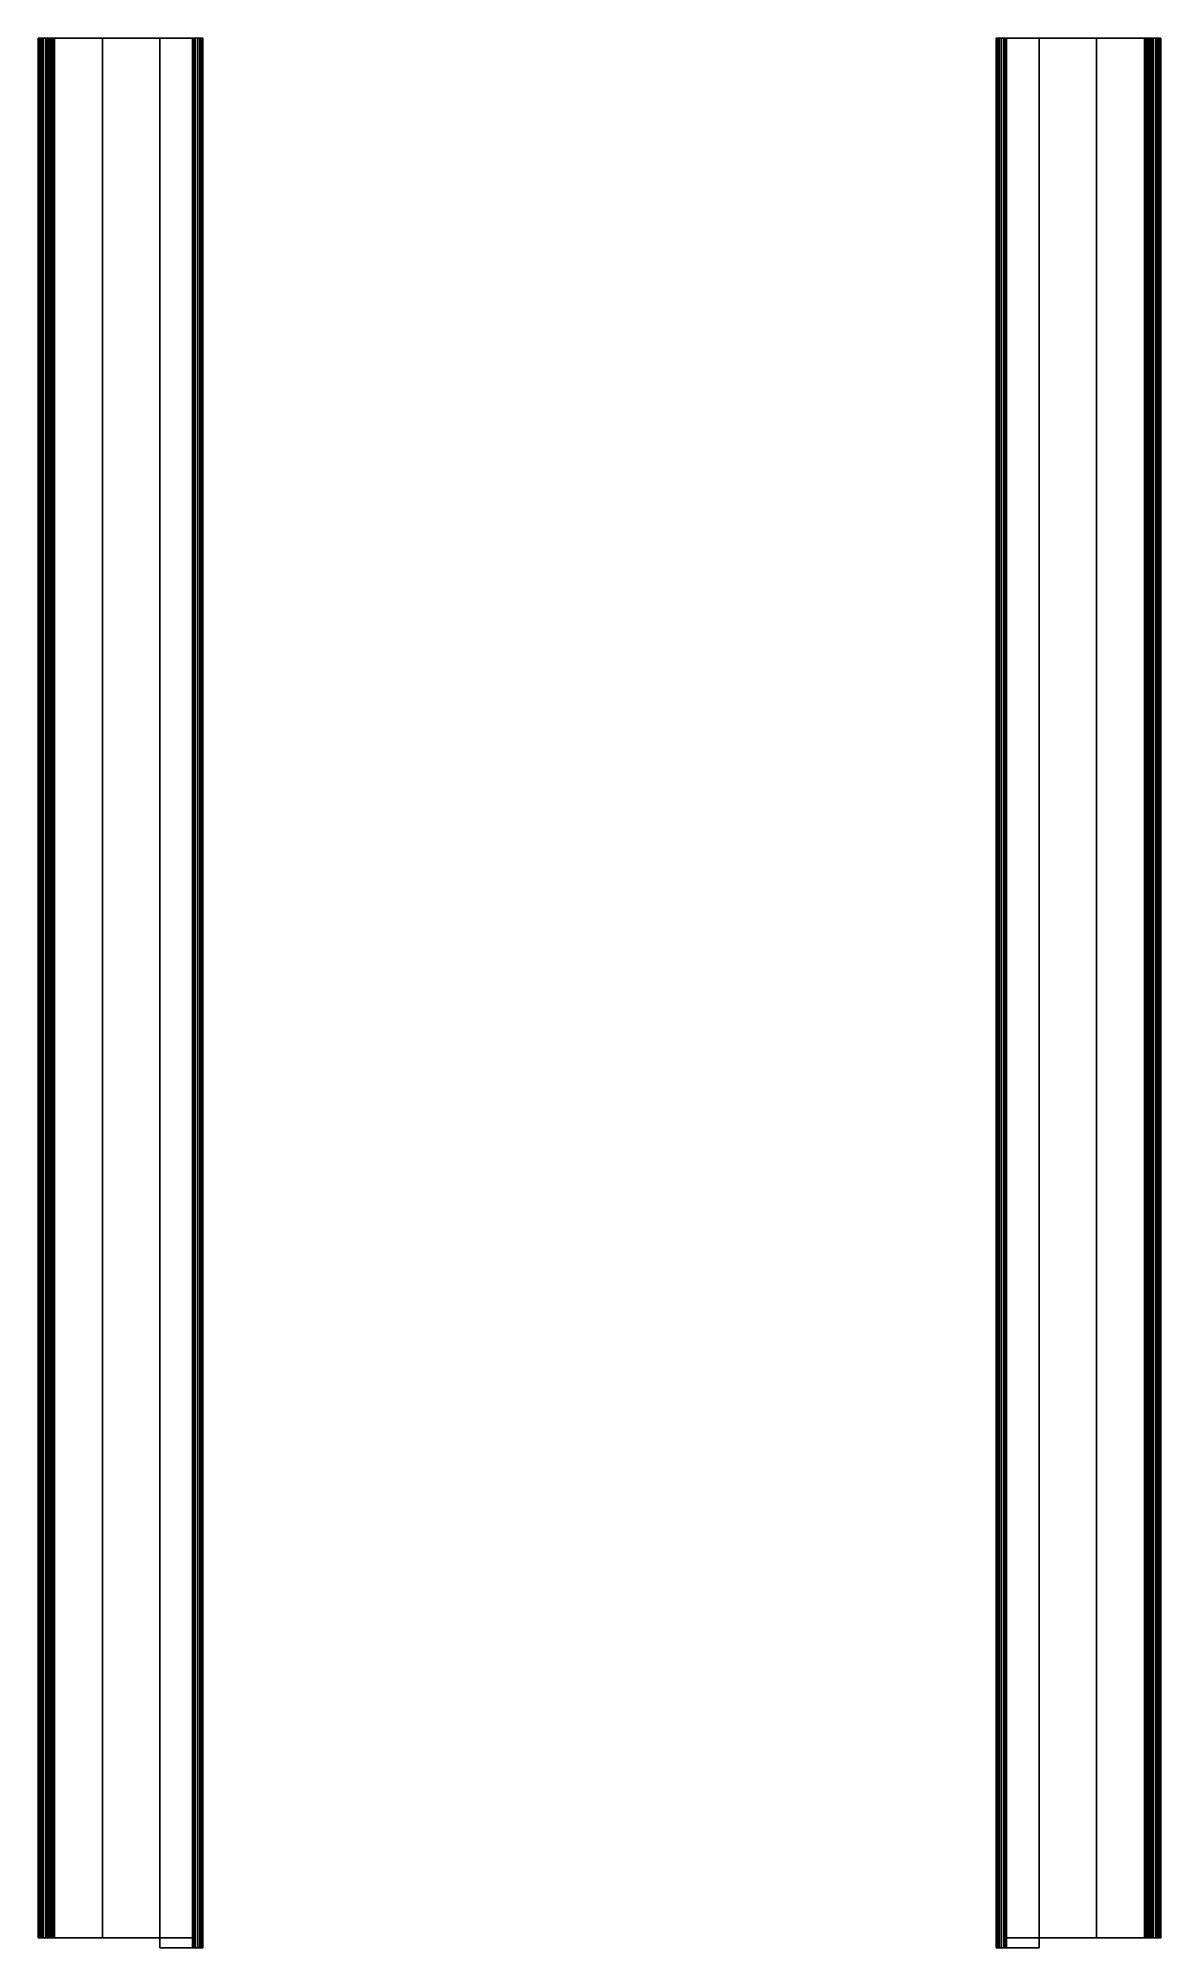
# Model space of a CAD drawing. Extents: x 0 to 227, y -386 to 0.
import ezdxf

# ---------------------------------------------------------------- set-up
doc = ezdxf.new("R2010")
doc.units = 0
doc.header["$MEASUREMENT"] = 0
doc.layers.add('ACESSORIOS', color=252, linetype='CONTINUOUS')

msp = doc.modelspace()

# ---------------------------------------------------------------- linework, layer by layer
at = {"layer": 'ACESSORIOS'}
for points in [[(0, 0, 4.49), (0, 0, 12.91), (0, -384, 12.91), (0, -384, 4.49)], [(0, -384, 44.3), (0, -384, 41.09), (0, 0, 41.09), (0, 0, 44.3)], [(1.48, 0, 44.3), (0, 0, 44.3), (0, -384, 44.3), (1.48, -384, 44.3)], [(1.48, 0, 44.3), (1.48, -384, 44.3), (0, -384, 44.3), (0, 0, 44.3)], [(1.48, 0, 4.49), (0, 0, 4.49), (0, 0, 12.91), (1.48, 0, 12.91)], [(0, 0, 41.09), (0, 0, 44.3), (1.48, 0, 44.3), (1.48, 0, 41.09)], [(1, -384, 15), (1, 0, 15), (1, 0, 39), (1, -384, 39)], [(1, 0, 15), (1, 0, 39), (2.48, 0, 39), (2.48, 0, 15)], [(1.48, 0, 4.49), (1.48, 0, 12.91), (1.48, -384, 12.91), (1.48, -384, 4.49)], [(1.48, -384, 44.3), (1.48, -384, 41.09), (1.48, 0, 41.09), (1.48, 0, 44.3)], [(2.48, -384, 15), (2.48, 0, 15), (2.48, 0, 39), (2.48, -384, 39)], [(31.21, 0, 2.98), (2.99, 0, 2.99), (2.99, -384, 2.99), (31.21, -384, 2.98)], [(31.21, 0, 1.5), (2.99, 0, 1.5), (2.99, -384, 1.5), (31.21, -384, 1.5)], [(31.21, 0, 2.98), (31.21, 0, 1.5), (2.99, 0, 1.5), (2.99, 0, 2.99)], [(12.99, 0), (3.29, 0), (3.29, -384), (12.99, -384)], [(3.29, 0, 1.5), (12.99, 0, 1.5), (12.99, 0), (3.29, 0)], [(3.29, -384), (3.29, 0), (3.29, 0, 1.5), (3.29, -384, 1.5)], [(12.99, 0, 1.5), (3.29, 0, 1.5), (3.29, -384, 1.5), (12.99, -384, 1.5)], [(12.99, -384), (12.99, 0), (12.99, 0, 1.5), (12.99, -384, 1.5)], [(31.21, -386, 16.5), (31.21, 0, 16.5), (24.6, 0, 16.5), (24.6, -386, 16.5)], [(31.21, -386, 15.02), (31.21, 0, 15.01), (24.6, 0, 15.01), (24.6, -386, 15.01)], [(24.6, -386, 15.01), (24.6, -386, 16.5), (24.6, 0, 16.5), (24.6, 0, 15.01)], [(24.6, 0, 15.01), (24.6, 0, 16.5), (31.21, 0, 16.5), (31.21, 0, 15.02)], [(31.81, -386, 14.41), (31.81, -386, 3.59), (31.81, 0, 3.59), (31.81, 0, 14.41)], [(31.81, 0, 14.41), (33.3, 0, 14.41), (33.3, 0, 3.59), (31.81, 0, 3.59)], [(33.3, -386, 14.41), (33.3, -386, 3.59), (33.3, 0, 3.59), (33.3, 0, 14.41)], [(193.62, -386, 14.41), (193.62, -386, 3.59), (193.62, 0, 3.59), (193.62, 0, 14.41)], [(195.11, 0, 14.41), (193.62, 0, 14.41), (193.62, 0, 3.59), (195.11, 0, 3.59)], [(195.11, -386, 14.41), (195.11, -386, 3.59), (195.12, 0, 3.59), (195.12, 0, 14.41)], [(195.71, -386, 16.5), (195.71, 0, 16.5), (202.32, 0, 16.5), (202.32, -386, 16.5)], [(195.71, -386, 15.02), (195.71, 0, 15.01), (202.32, 0, 15.01), (202.32, -386, 15.01)], [(195.71, 0, 2.98), (223.94, 0, 2.99), (223.94, -384, 2.99), (195.71, -384, 2.98)], [(195.71, 0, 1.5), (223.94, 0, 1.5), (223.94, -384, 1.5), (195.71, -384, 1.5)], [(202.32, 0, 15.01), (202.32, 0, 16.5), (195.71, 0, 16.5), (195.71, 0, 15.02)], [(195.71, 0, 2.98), (195.71, 0, 1.5), (223.94, 0, 1.5), (223.94, 0, 2.99)], [(202.32, -386, 15.01), (202.32, -386, 16.5), (202.32, 0, 16.5), (202.32, 0, 15.01)], [(213.94, -384), (213.94, 0), (213.94, 0, 1.5), (213.94, -384, 1.5)], [(213.94, 0, 1.5), (223.64, 0, 1.5), (223.64, 0), (213.94, 0)], [(223.64, 0), (213.94, 0), (213.94, -384), (223.64, -384)], [(223.64, 0, 1.5), (213.94, 0, 1.5), (213.94, -384, 1.5), (223.64, -384, 1.5)], [(223.64, -384), (223.64, 0), (223.64, 0, 1.5), (223.64, -384, 1.5)], [(224.44, -384, 15), (224.44, 0, 15), (224.44, 0, 39), (224.44, -384, 39)], [(225.92, 0, 15), (225.92, 0, 39), (224.44, 0, 39), (224.44, 0, 15)], [(225.44, 0, 4.49), (225.44, 0, 12.91), (225.44, -384, 12.91), (225.44, -384, 4.49)], [(225.44, -384, 44.3), (225.44, -384, 41.09), (225.44, 0, 41.09), (225.44, 0, 44.3)], [(225.44, 0, 44.3), (226.92, 0, 44.3), (226.92, -384, 44.3), (225.44, -384, 44.3)], [(225.44, 0, 44.3), (225.44, -384, 44.3), (226.92, -384, 44.3), (226.92, 0, 44.3)], [(225.44, 0, 4.49), (226.92, 0, 4.49), (226.92, 0, 12.91), (225.44, 0, 12.91)], [(226.92, 0, 41.09), (226.92, 0, 44.3), (225.44, 0, 44.3), (225.44, 0, 41.09)], [(225.92, -384, 15), (225.92, 0, 15), (225.92, 0, 39), (225.92, -384, 39)], [(226.92, 0, 4.49), (226.92, 0, 12.91), (226.92, -384, 12.91), (226.92, -384, 4.49)], [(226.92, -384, 44.3), (226.92, -384, 41.09), (226.92, 0, 41.09), (226.92, 0, 44.3)], [(1.48, -384, 4.49), (0, -384, 4.49), (0, -384, 12.91), (1.48, -384, 12.91)], [(0, -384, 41.09), (0, -384, 44.3), (1.48, -384, 44.3), (1.48, -384, 41.09)], [(1, -384, 15), (1, -384, 39), (2.48, -384, 39), (2.48, -384, 15)], [(31.21, -384, 2.98), (31.21, -384, 1.5), (2.99, -384, 1.5), (2.99, -384, 2.99)], [(3.29, -384, 1.5), (12.99, -384, 1.5), (12.99, -384), (3.29, -384)], [(24.6, -386, 15.01), (24.6, -386, 16.5), (31.21, -386, 16.5), (31.21, -386, 15.02)], [(31.21, -386, 2.98), (31.21, -384, 2.98), (31.21, -384, 1.5), (31.21, -386, 1.5)], [(31.81, -386, 14.41), (33.3, -386, 14.41), (33.3, -386, 3.59), (31.81, -386, 3.59)], [(195.11, -386, 14.41), (193.62, -386, 14.41), (193.62, -386, 3.59), (195.11, -386, 3.59)], [(195.71, -384, 2.98), (195.71, -384, 1.5), (223.94, -384, 1.5), (223.94, -384, 2.99)], [(195.71, -384, 1.5), (195.71, -386, 1.5), (195.71, -386, 2.98), (195.71, -384, 2.98)], [(202.32, -386, 15.01), (202.32, -386, 16.5), (195.71, -386, 16.5), (195.71, -386, 15.02)], [(213.94, -384, 1.5), (223.64, -384, 1.5), (223.64, -384), (213.94, -384)], [(225.92, -384, 15), (225.92, -384, 39), (224.44, -384, 39), (224.44, -384, 15)], [(225.44, -384, 4.49), (226.92, -384, 4.49), (226.92, -384, 12.91), (225.44, -384, 12.91)], [(226.92, -384, 41.09), (226.92, -384, 44.3), (225.44, -384, 44.3), (225.44, -384, 41.09)]]:
    msp.add_3dface(points, dxfattribs=at)

# ---------------------------------------------------------------- meshes
mesh = msp.add_polymesh((2, 7), dxfattribs=at)
for k, corner in enumerate([(2.99, 0, 2.99), (2.6, 0, 3.04), (2.24, 0, 3.19), (1.92, 0, 3.42), (1.69, 0, 3.73), (1.54, 0, 4.1), (1.48, 0, 4.49), (2.99, 0, 1.5), (2.21, 0, 1.6), (1.49, 0, 1.9), (0.87, 0, 2.37), (0.4, 0, 2.99), (0.1, 0, 3.71), (0, 0, 4.49)]):
    mesh.set_mesh_vertex(divmod(k, 7), corner)
mesh = msp.add_polymesh((2, 7), dxfattribs=at)
for k, corner in enumerate([(1.48, 0, 12.91), (1.49, 0, 13), (1.51, 0, 13.09), (1.54, 0, 13.17), (1.59, 0, 13.25), (1.64, 0, 13.32), (1.71, 0, 13.38), (0, 0, 12.91), (0.02, 0, 13.22), (0.09, 0, 13.52), (0.2, 0, 13.81), (0.36, 0, 14.08), (0.55, 0, 14.32), (0.78, 0, 14.53)]):
    mesh.set_mesh_vertex(divmod(k, 7), corner)
mesh = msp.add_polymesh((2, 7), dxfattribs=at)
for k, corner in enumerate([(0.78, 0, 39.47), (0.55, 0, 39.68), (0.36, 0, 39.92), (0.2, 0, 40.19), (0.09, 0, 40.48), (0.02, 0, 40.78), (0, 0, 41.09), (1.71, 0, 40.62), (1.64, 0, 40.68), (1.59, 0, 40.75), (1.54, 0, 40.83), (1.51, 0, 40.91), (1.49, 0, 41), (1.48, 0, 41.09)]):
    mesh.set_mesh_vertex(divmod(k, 7), corner)
mesh = msp.add_polymesh((2, 7), dxfattribs=at)
for k, corner in enumerate([(2.99, -384, 1.5), (2.21, -384, 1.6), (1.49, -384, 1.9), (0.87, -384, 2.37), (0.4, -384, 2.99), (0.1, -384, 3.71), (0, -384, 4.49), (2.99, 0, 1.5), (2.21, 0, 1.6), (1.49, 0, 1.9), (0.87, 0, 2.37), (0.4, 0, 2.99), (0.1, 0, 3.71), (0, 0, 4.49)]):
    mesh.set_mesh_vertex(divmod(k, 7), corner)
mesh = msp.add_polymesh((2, 7), dxfattribs=at)
for k, corner in enumerate([(0, 0, 12.91), (0.02, 0, 13.22), (0.09, 0, 13.52), (0.2, 0, 13.81), (0.36, 0, 14.08), (0.55, 0, 14.32), (0.78, 0, 14.53), (0, -384, 12.91), (0.02, -384, 13.22), (0.09, -384, 13.52), (0.2, -384, 13.81), (0.36, -384, 14.08), (0.55, -384, 14.32), (0.78, -384, 14.53)]):
    mesh.set_mesh_vertex(divmod(k, 7), corner)
mesh = msp.add_polymesh((2, 7), dxfattribs=at)
for k, corner in enumerate([(0, -384, 41.09), (0.02, -384, 40.78), (0.09, -384, 40.48), (0.2, -384, 40.19), (0.36, -384, 39.92), (0.55, -384, 39.68), (0.78, -384, 39.47), (0, 0, 41.09), (0.02, 0, 40.78), (0.09, 0, 40.48), (0.2, 0, 40.19), (0.36, 0, 39.92), (0.55, 0, 39.68), (0.78, 0, 39.47)]):
    mesh.set_mesh_vertex(divmod(k, 7), corner)
mesh = msp.add_polymesh((2, 7), dxfattribs=at)
for k, corner in enumerate([(0.78, 0, 14.53), (0.84, 0, 14.59), (0.9, 0, 14.66), (0.94, 0, 14.74), (0.97, 0, 14.82), (0.99, 0, 14.91), (1, 0, 15), (1.71, 0, 13.38), (1.93, 0, 13.59), (2.13, 0, 13.83), (2.28, 0, 14.1), (2.39, 0, 14.39), (2.46, 0, 14.69), (2.48, 0, 15)]):
    mesh.set_mesh_vertex(divmod(k, 7), corner)
mesh = msp.add_polymesh((2, 7), dxfattribs=at)
for k, corner in enumerate([(2.48, 0, 39), (2.46, 0, 39.31), (2.39, 0, 39.61), (2.28, 0, 39.9), (2.13, 0, 40.17), (1.93, 0, 40.41), (1.71, 0, 40.62), (1, 0, 39), (0.99, 0, 39.09), (0.97, 0, 39.18), (0.94, 0, 39.26), (0.9, 0, 39.34), (0.84, 0, 39.41), (0.78, 0, 39.47)]):
    mesh.set_mesh_vertex(divmod(k, 7), corner)
mesh = msp.add_polymesh((2, 7), dxfattribs=at)
for k, corner in enumerate([(1, -384, 15), (0.99, -384, 14.91), (0.97, -384, 14.82), (0.94, -384, 14.74), (0.9, -384, 14.66), (0.84, -384, 14.59), (0.78, -384, 14.53), (1, 0, 15), (0.99, 0, 14.91), (0.97, 0, 14.82), (0.94, 0, 14.74), (0.9, 0, 14.66), (0.84, 0, 14.59), (0.78, 0, 14.53)]):
    mesh.set_mesh_vertex(divmod(k, 7), corner)
mesh = msp.add_polymesh((2, 7), dxfattribs=at)
for k, corner in enumerate([(0.78, 0, 39.47), (0.84, 0, 39.41), (0.9, 0, 39.34), (0.94, 0, 39.26), (0.97, 0, 39.18), (0.99, 0, 39.09), (1, 0, 39), (0.78, -384, 39.47), (0.84, -384, 39.41), (0.9, -384, 39.34), (0.94, -384, 39.26), (0.97, -384, 39.18), (0.99, -384, 39.09), (1, -384, 39)]):
    mesh.set_mesh_vertex(divmod(k, 7), corner)
mesh = msp.add_polymesh((2, 7), dxfattribs=at)
for k, corner in enumerate([(2.99, 0, 2.99), (2.6, 0, 3.04), (2.24, 0, 3.19), (1.92, 0, 3.42), (1.69, 0, 3.73), (1.54, 0, 4.1), (1.48, 0, 4.49), (2.99, -384, 2.99), (2.6, -384, 3.04), (2.24, -384, 3.19), (1.92, -384, 3.42), (1.69, -384, 3.73), (1.54, -384, 4.1), (1.48, -384, 4.49)]):
    mesh.set_mesh_vertex(divmod(k, 7), corner)
mesh = msp.add_polymesh((2, 7), dxfattribs=at)
for k, corner in enumerate([(1.48, -384, 41.09), (1.49, -384, 41), (1.51, -384, 40.91), (1.54, -384, 40.83), (1.59, -384, 40.75), (1.64, -384, 40.68), (1.71, -384, 40.62), (1.48, 0, 41.09), (1.49, 0, 41), (1.51, 0, 40.91), (1.54, 0, 40.83), (1.59, 0, 40.75), (1.64, 0, 40.68), (1.71, 0, 40.62)]):
    mesh.set_mesh_vertex(divmod(k, 7), corner)
mesh = msp.add_polymesh((2, 7), dxfattribs=at)
for k, corner in enumerate([(1.71, -384, 13.38), (1.64, -384, 13.32), (1.59, -384, 13.25), (1.54, -384, 13.17), (1.51, -384, 13.09), (1.49, -384, 13), (1.48, -384, 12.91), (1.71, 0, 13.38), (1.64, 0, 13.32), (1.59, 0, 13.25), (1.54, 0, 13.17), (1.51, 0, 13.09), (1.49, 0, 13), (1.48, 0, 12.91)]):
    mesh.set_mesh_vertex(divmod(k, 7), corner)
mesh = msp.add_polymesh((2, 7), dxfattribs=at)
for k, corner in enumerate([(2.48, 0, 15), (2.46, 0, 14.69), (2.39, 0, 14.39), (2.28, 0, 14.1), (2.13, 0, 13.83), (1.93, 0, 13.59), (1.71, 0, 13.38), (2.48, -384, 15), (2.46, -384, 14.69), (2.39, -384, 14.39), (2.28, -384, 14.1), (2.13, -384, 13.83), (1.93, -384, 13.59), (1.71, -384, 13.38)]):
    mesh.set_mesh_vertex(divmod(k, 7), corner)
mesh = msp.add_polymesh((2, 7), dxfattribs=at)
for k, corner in enumerate([(1.71, 0, 40.62), (1.93, 0, 40.41), (2.13, 0, 40.17), (2.28, 0, 39.9), (2.39, 0, 39.61), (2.46, 0, 39.31), (2.48, 0, 39), (1.71, -384, 40.62), (1.93, -384, 40.41), (2.13, -384, 40.17), (2.28, -384, 39.9), (2.39, -384, 39.61), (2.46, -384, 39.31), (2.48, -384, 39)]):
    mesh.set_mesh_vertex(divmod(k, 7), corner)
mesh = msp.add_polymesh((2, 7), dxfattribs=at)
for k, corner in enumerate([(31.21, -386, 16.5), (31.75, -386, 16.43), (32.26, -386, 16.22), (32.69, -386, 15.89), (33.02, -386, 15.46), (33.23, -386, 14.95), (33.3, -386, 14.41), (31.21, 0, 16.5), (31.75, 0, 16.43), (32.26, 0, 16.22), (32.69, 0, 15.89), (33.02, 0, 15.46), (33.23, 0, 14.95), (33.3, 0, 14.41)]):
    mesh.set_mesh_vertex(divmod(k, 7), corner)
mesh = msp.add_polymesh((2, 7), dxfattribs=at)
for k, corner in enumerate([(31.21, 0, 15.02), (31.37, 0, 14.99), (31.51, 0, 14.93), (31.64, 0, 14.84), (31.73, 0, 14.71), (31.79, 0, 14.57), (31.81, 0, 14.41), (31.21, -386, 15.02), (31.37, -386, 14.99), (31.51, -386, 14.93), (31.64, -386, 14.84), (31.73, -386, 14.71), (31.79, -386, 14.57), (31.81, -386, 14.41)]):
    mesh.set_mesh_vertex(divmod(k, 7), corner)
mesh = msp.add_polymesh((2, 7), dxfattribs=at)
for k, corner in enumerate([(31.21, -386, 2.98), (31.37, -386, 3.01), (31.51, -386, 3.07), (31.64, -386, 3.16), (31.73, -386, 3.28), (31.79, -386, 3.43), (31.81, -386, 3.59), (31.21, 0, 2.98), (31.37, 0, 3.01), (31.51, 0, 3.07), (31.64, 0, 3.16), (31.73, 0, 3.28), (31.79, 0, 3.43), (31.81, 0, 3.59)]):
    mesh.set_mesh_vertex(divmod(k, 7), corner)
mesh = msp.add_polymesh((2, 7), dxfattribs=at)
for k, corner in enumerate([(31.21, 0, 1.5), (31.75, 0, 1.57), (32.26, 0, 1.78), (32.69, 0, 2.11), (33.02, 0, 2.54), (33.23, 0, 3.05), (33.3, 0, 3.59), (31.21, -386, 1.5), (31.75, -386, 1.57), (32.26, -386, 1.78), (32.69, -386, 2.11), (33.02, -386, 2.54), (33.23, -386, 3.05), (33.3, -386, 3.59)]):
    mesh.set_mesh_vertex(divmod(k, 7), corner)
mesh = msp.add_polymesh((2, 7), dxfattribs=at)
for k, corner in enumerate([(31.21, 0, 15.02), (31.37, 0, 14.99), (31.51, 0, 14.93), (31.64, 0, 14.84), (31.73, 0, 14.71), (31.79, 0, 14.57), (31.81, 0, 14.41), (31.21, 0, 16.5), (31.75, 0, 16.43), (32.26, 0, 16.22), (32.69, 0, 15.89), (33.02, 0, 15.46), (33.23, 0, 14.95), (33.3, 0, 14.41)]):
    mesh.set_mesh_vertex(divmod(k, 7), corner)
mesh = msp.add_polymesh((2, 7), dxfattribs=at)
for k, corner in enumerate([(31.21, 0, 2.98), (31.37, 0, 3.01), (31.51, 0, 3.07), (31.64, 0, 3.16), (31.73, 0, 3.28), (31.79, 0, 3.43), (31.81, 0, 3.59), (31.21, 0, 1.5), (31.75, 0, 1.57), (32.26, 0, 1.78), (32.69, 0, 2.11), (33.02, 0, 2.54), (33.23, 0, 3.05), (33.3, 0, 3.59)]):
    mesh.set_mesh_vertex(divmod(k, 7), corner)
mesh = msp.add_polymesh((2, 7), dxfattribs=at)
for k, corner in enumerate([(195.71, 0, 15.02), (195.55, 0, 14.99), (195.41, 0, 14.93), (195.28, 0, 14.84), (195.19, 0, 14.71), (195.13, 0, 14.57), (195.11, 0, 14.41), (195.71, 0, 16.5), (195.17, 0, 16.43), (194.67, 0, 16.22), (194.23, 0, 15.89), (193.9, 0, 15.46), (193.69, 0, 14.95), (193.62, 0, 14.41)]):
    mesh.set_mesh_vertex(divmod(k, 7), corner)
mesh = msp.add_polymesh((2, 7), dxfattribs=at)
for k, corner in enumerate([(195.71, 0, 2.98), (195.55, 0, 3.01), (195.41, 0, 3.07), (195.28, 0, 3.16), (195.19, 0, 3.28), (195.13, 0, 3.43), (195.11, 0, 3.59), (195.71, 0, 1.5), (195.17, 0, 1.57), (194.67, 0, 1.78), (194.23, 0, 2.11), (193.9, 0, 2.54), (193.69, 0, 3.05), (193.62, 0, 3.59)]):
    mesh.set_mesh_vertex(divmod(k, 7), corner)
mesh = msp.add_polymesh((2, 7), dxfattribs=at)
for k, corner in enumerate([(195.71, -386, 16.5), (195.17, -386, 16.43), (194.67, -386, 16.22), (194.23, -386, 15.89), (193.9, -386, 15.46), (193.69, -386, 14.95), (193.62, -386, 14.41), (195.71, 0, 16.5), (195.17, 0, 16.43), (194.67, 0, 16.22), (194.23, 0, 15.89), (193.9, 0, 15.46), (193.69, 0, 14.95), (193.62, 0, 14.41)]):
    mesh.set_mesh_vertex(divmod(k, 7), corner)
mesh = msp.add_polymesh((2, 7), dxfattribs=at)
for k, corner in enumerate([(195.71, 0, 1.5), (195.17, 0, 1.57), (194.67, 0, 1.78), (194.23, 0, 2.11), (193.9, 0, 2.54), (193.69, 0, 3.05), (193.62, 0, 3.59), (195.71, -386, 1.5), (195.17, -386, 1.57), (194.67, -386, 1.78), (194.23, -386, 2.11), (193.9, -386, 2.54), (193.69, -386, 3.05), (193.62, -386, 3.59)]):
    mesh.set_mesh_vertex(divmod(k, 7), corner)
mesh = msp.add_polymesh((2, 7), dxfattribs=at)
for k, corner in enumerate([(195.71, 0, 15.02), (195.55, 0, 14.99), (195.41, 0, 14.93), (195.28, 0, 14.84), (195.19, 0, 14.71), (195.13, 0, 14.57), (195.11, 0, 14.41), (195.71, -386, 15.02), (195.55, -386, 14.99), (195.41, -386, 14.93), (195.28, -386, 14.84), (195.19, -386, 14.71), (195.13, -386, 14.57), (195.11, -386, 14.41)]):
    mesh.set_mesh_vertex(divmod(k, 7), corner)
mesh = msp.add_polymesh((2, 7), dxfattribs=at)
for k, corner in enumerate([(195.71, -386, 2.98), (195.55, -386, 3.01), (195.41, -386, 3.07), (195.28, -386, 3.16), (195.19, -386, 3.28), (195.13, -386, 3.43), (195.11, -386, 3.59), (195.71, 0, 2.98), (195.55, 0, 3.01), (195.41, 0, 3.07), (195.28, 0, 3.16), (195.19, 0, 3.28), (195.13, 0, 3.43), (195.11, 0, 3.59)]):
    mesh.set_mesh_vertex(divmod(k, 7), corner)
mesh = msp.add_polymesh((2, 7), dxfattribs=at)
for k, corner in enumerate([(223.94, 0, 2.99), (224.33, 0, 3.04), (224.69, 0, 3.19), (225, 0, 3.42), (225.24, 0, 3.73), (225.39, 0, 4.1), (225.44, 0, 4.49), (223.94, 0, 1.5), (224.71, 0, 1.6), (225.43, 0, 1.9), (226.05, 0, 2.37), (226.52, 0, 2.99), (226.82, 0, 3.71), (226.92, 0, 4.49)]):
    mesh.set_mesh_vertex(divmod(k, 7), corner)
mesh = msp.add_polymesh((2, 7), dxfattribs=at)
for k, corner in enumerate([(223.94, -384, 1.5), (224.71, -384, 1.6), (225.43, -384, 1.9), (226.05, -384, 2.37), (226.52, -384, 2.99), (226.82, -384, 3.71), (226.92, -384, 4.49), (223.94, 0, 1.5), (224.71, 0, 1.6), (225.43, 0, 1.9), (226.05, 0, 2.37), (226.52, 0, 2.99), (226.82, 0, 3.71), (226.92, 0, 4.49)]):
    mesh.set_mesh_vertex(divmod(k, 7), corner)
mesh = msp.add_polymesh((2, 7), dxfattribs=at)
for k, corner in enumerate([(223.94, 0, 2.99), (224.33, 0, 3.04), (224.69, 0, 3.19), (225, 0, 3.42), (225.24, 0, 3.73), (225.39, 0, 4.1), (225.44, 0, 4.49), (223.94, -384, 2.99), (224.33, -384, 3.04), (224.69, -384, 3.19), (225, -384, 3.42), (225.24, -384, 3.73), (225.39, -384, 4.1), (225.44, -384, 4.49)]):
    mesh.set_mesh_vertex(divmod(k, 7), corner)
mesh = msp.add_polymesh((2, 7), dxfattribs=at)
for k, corner in enumerate([(226.15, 0, 14.53), (226.08, 0, 14.59), (226.03, 0, 14.66), (225.98, 0, 14.74), (225.95, 0, 14.82), (225.93, 0, 14.91), (225.92, 0, 15), (225.21, 0, 13.38), (224.99, 0, 13.59), (224.8, 0, 13.83), (224.64, 0, 14.1), (224.53, 0, 14.39), (224.46, 0, 14.69), (224.44, 0, 15)]):
    mesh.set_mesh_vertex(divmod(k, 7), corner)
mesh = msp.add_polymesh((2, 7), dxfattribs=at)
for k, corner in enumerate([(224.44, 0, 39), (224.46, 0, 39.31), (224.53, 0, 39.61), (224.64, 0, 39.9), (224.8, 0, 40.17), (224.99, 0, 40.41), (225.21, 0, 40.62), (225.92, 0, 39), (225.93, 0, 39.09), (225.95, 0, 39.18), (225.98, 0, 39.26), (226.03, 0, 39.34), (226.08, 0, 39.41), (226.15, 0, 39.47)]):
    mesh.set_mesh_vertex(divmod(k, 7), corner)
mesh = msp.add_polymesh((2, 7), dxfattribs=at)
for k, corner in enumerate([(224.44, 0, 15), (224.46, 0, 14.69), (224.53, 0, 14.39), (224.64, 0, 14.1), (224.8, 0, 13.83), (224.99, 0, 13.59), (225.21, 0, 13.38), (224.44, -384, 15), (224.46, -384, 14.69), (224.53, -384, 14.39), (224.64, -384, 14.1), (224.8, -384, 13.83), (224.99, -384, 13.59), (225.21, -384, 13.38)]):
    mesh.set_mesh_vertex(divmod(k, 7), corner)
mesh = msp.add_polymesh((2, 7), dxfattribs=at)
for k, corner in enumerate([(225.21, 0, 40.62), (224.99, 0, 40.41), (224.8, 0, 40.17), (224.64, 0, 39.9), (224.53, 0, 39.61), (224.46, 0, 39.31), (224.44, 0, 39), (225.21, -384, 40.62), (224.99, -384, 40.41), (224.8, -384, 40.17), (224.64, -384, 39.9), (224.53, -384, 39.61), (224.46, -384, 39.31), (224.44, -384, 39)]):
    mesh.set_mesh_vertex(divmod(k, 7), corner)
mesh = msp.add_polymesh((2, 7), dxfattribs=at)
for k, corner in enumerate([(225.44, 0, 12.91), (225.43, 0, 13), (225.41, 0, 13.09), (225.38, 0, 13.17), (225.34, 0, 13.25), (225.28, 0, 13.32), (225.21, 0, 13.38), (226.92, 0, 12.91), (226.9, 0, 13.22), (226.83, 0, 13.52), (226.72, 0, 13.81), (226.57, 0, 14.08), (226.37, 0, 14.32), (226.15, 0, 14.53)]):
    mesh.set_mesh_vertex(divmod(k, 7), corner)
mesh = msp.add_polymesh((2, 7), dxfattribs=at)
for k, corner in enumerate([(226.15, 0, 39.47), (226.37, 0, 39.68), (226.57, 0, 39.92), (226.72, 0, 40.19), (226.83, 0, 40.48), (226.9, 0, 40.78), (226.92, 0, 41.09), (225.21, 0, 40.62), (225.28, 0, 40.68), (225.34, 0, 40.75), (225.38, 0, 40.83), (225.41, 0, 40.91), (225.43, 0, 41), (225.44, 0, 41.09)]):
    mesh.set_mesh_vertex(divmod(k, 7), corner)
mesh = msp.add_polymesh((2, 7), dxfattribs=at)
for k, corner in enumerate([(225.44, -384, 41.09), (225.43, -384, 41), (225.41, -384, 40.91), (225.38, -384, 40.83), (225.34, -384, 40.75), (225.28, -384, 40.68), (225.21, -384, 40.62), (225.44, 0, 41.09), (225.43, 0, 41), (225.41, 0, 40.91), (225.38, 0, 40.83), (225.34, 0, 40.75), (225.28, 0, 40.68), (225.21, 0, 40.62)]):
    mesh.set_mesh_vertex(divmod(k, 7), corner)
mesh = msp.add_polymesh((2, 7), dxfattribs=at)
for k, corner in enumerate([(225.21, -384, 13.38), (225.28, -384, 13.32), (225.34, -384, 13.25), (225.38, -384, 13.17), (225.41, -384, 13.09), (225.43, -384, 13), (225.44, -384, 12.91), (225.21, 0, 13.38), (225.28, 0, 13.32), (225.34, 0, 13.25), (225.38, 0, 13.17), (225.41, 0, 13.09), (225.43, 0, 13), (225.44, 0, 12.91)]):
    mesh.set_mesh_vertex(divmod(k, 7), corner)
mesh = msp.add_polymesh((2, 7), dxfattribs=at)
for k, corner in enumerate([(225.92, -384, 15), (225.93, -384, 14.91), (225.95, -384, 14.82), (225.98, -384, 14.74), (226.03, -384, 14.66), (226.08, -384, 14.59), (226.15, -384, 14.53), (225.92, 0, 15), (225.93, 0, 14.91), (225.95, 0, 14.82), (225.98, 0, 14.74), (226.03, 0, 14.66), (226.08, 0, 14.59), (226.15, 0, 14.53)]):
    mesh.set_mesh_vertex(divmod(k, 7), corner)
mesh = msp.add_polymesh((2, 7), dxfattribs=at)
for k, corner in enumerate([(226.15, 0, 39.47), (226.08, 0, 39.41), (226.03, 0, 39.34), (225.98, 0, 39.26), (225.95, 0, 39.18), (225.93, 0, 39.09), (225.92, 0, 39), (226.15, -384, 39.47), (226.08, -384, 39.41), (226.03, -384, 39.34), (225.98, -384, 39.26), (225.95, -384, 39.18), (225.93, -384, 39.09), (225.92, -384, 39)]):
    mesh.set_mesh_vertex(divmod(k, 7), corner)
mesh = msp.add_polymesh((2, 7), dxfattribs=at)
for k, corner in enumerate([(226.92, 0, 12.91), (226.9, 0, 13.22), (226.83, 0, 13.52), (226.72, 0, 13.81), (226.57, 0, 14.08), (226.37, 0, 14.32), (226.15, 0, 14.53), (226.92, -384, 12.91), (226.9, -384, 13.22), (226.83, -384, 13.52), (226.72, -384, 13.81), (226.57, -384, 14.08), (226.37, -384, 14.32), (226.15, -384, 14.53)]):
    mesh.set_mesh_vertex(divmod(k, 7), corner)
mesh = msp.add_polymesh((2, 7), dxfattribs=at)
for k, corner in enumerate([(226.92, -384, 41.09), (226.9, -384, 40.78), (226.83, -384, 40.48), (226.72, -384, 40.19), (226.57, -384, 39.92), (226.37, -384, 39.68), (226.15, -384, 39.47), (226.92, 0, 41.09), (226.9, 0, 40.78), (226.83, 0, 40.48), (226.72, 0, 40.19), (226.57, 0, 39.92), (226.37, 0, 39.68), (226.15, 0, 39.47)]):
    mesh.set_mesh_vertex(divmod(k, 7), corner)
mesh = msp.add_polymesh((2, 7), dxfattribs=at)
for k, corner in enumerate([(2.99, -384, 2.99), (2.6, -384, 3.04), (2.24, -384, 3.19), (1.92, -384, 3.42), (1.69, -384, 3.73), (1.54, -384, 4.1), (1.48, -384, 4.49), (2.99, -384, 1.5), (2.21, -384, 1.6), (1.49, -384, 1.9), (0.87, -384, 2.37), (0.4, -384, 2.99), (0.1, -384, 3.71), (0, -384, 4.49)]):
    mesh.set_mesh_vertex(divmod(k, 7), corner)
mesh = msp.add_polymesh((2, 7), dxfattribs=at)
for k, corner in enumerate([(1.48, -384, 12.91), (1.49, -384, 13), (1.51, -384, 13.09), (1.54, -384, 13.17), (1.59, -384, 13.25), (1.64, -384, 13.32), (1.71, -384, 13.38), (0, -384, 12.91), (0.02, -384, 13.22), (0.09, -384, 13.52), (0.2, -384, 13.81), (0.36, -384, 14.08), (0.55, -384, 14.32), (0.78, -384, 14.53)]):
    mesh.set_mesh_vertex(divmod(k, 7), corner)
mesh = msp.add_polymesh((2, 7), dxfattribs=at)
for k, corner in enumerate([(0.78, -384, 39.47), (0.55, -384, 39.68), (0.36, -384, 39.92), (0.2, -384, 40.19), (0.09, -384, 40.48), (0.02, -384, 40.78), (0, -384, 41.09), (1.71, -384, 40.62), (1.64, -384, 40.68), (1.59, -384, 40.75), (1.54, -384, 40.83), (1.51, -384, 40.91), (1.49, -384, 41), (1.48, -384, 41.09)]):
    mesh.set_mesh_vertex(divmod(k, 7), corner)
mesh = msp.add_polymesh((2, 7), dxfattribs=at)
for k, corner in enumerate([(0.78, -384, 14.53), (0.84, -384, 14.59), (0.9, -384, 14.66), (0.94, -384, 14.74), (0.97, -384, 14.82), (0.99, -384, 14.91), (1, -384, 15), (1.71, -384, 13.38), (1.93, -384, 13.59), (2.13, -384, 13.83), (2.28, -384, 14.1), (2.39, -384, 14.39), (2.46, -384, 14.69), (2.48, -384, 15)]):
    mesh.set_mesh_vertex(divmod(k, 7), corner)
mesh = msp.add_polymesh((2, 7), dxfattribs=at)
for k, corner in enumerate([(2.48, -384, 39), (2.46, -384, 39.31), (2.39, -384, 39.61), (2.28, -384, 39.9), (2.13, -384, 40.17), (1.93, -384, 40.41), (1.71, -384, 40.62), (1, -384, 39), (0.99, -384, 39.09), (0.97, -384, 39.18), (0.94, -384, 39.26), (0.9, -384, 39.34), (0.84, -384, 39.41), (0.78, -384, 39.47)]):
    mesh.set_mesh_vertex(divmod(k, 7), corner)
mesh = msp.add_polymesh((2, 7), dxfattribs=at)
for k, corner in enumerate([(31.21, -386, 15.02), (31.37, -386, 14.99), (31.51, -386, 14.93), (31.64, -386, 14.84), (31.73, -386, 14.71), (31.79, -386, 14.57), (31.81, -386, 14.41), (31.21, -386, 16.5), (31.75, -386, 16.43), (32.26, -386, 16.22), (32.69, -386, 15.89), (33.02, -386, 15.46), (33.23, -386, 14.95), (33.3, -386, 14.41)]):
    mesh.set_mesh_vertex(divmod(k, 7), corner)
mesh = msp.add_polymesh((2, 7), dxfattribs=at)
for k, corner in enumerate([(31.21, -386, 2.98), (31.37, -386, 3.01), (31.51, -386, 3.07), (31.64, -386, 3.16), (31.73, -386, 3.28), (31.79, -386, 3.43), (31.81, -386, 3.59), (31.21, -386, 1.5), (31.75, -386, 1.57), (32.26, -386, 1.78), (32.69, -386, 2.11), (33.02, -386, 2.54), (33.23, -386, 3.05), (33.3, -386, 3.59)]):
    mesh.set_mesh_vertex(divmod(k, 7), corner)
mesh = msp.add_polymesh((2, 7), dxfattribs=at)
for k, corner in enumerate([(195.71, -386, 15.02), (195.55, -386, 14.99), (195.41, -386, 14.93), (195.28, -386, 14.84), (195.19, -386, 14.71), (195.13, -386, 14.57), (195.11, -386, 14.41), (195.71, -386, 16.5), (195.17, -386, 16.43), (194.67, -386, 16.22), (194.23, -386, 15.89), (193.9, -386, 15.46), (193.69, -386, 14.95), (193.62, -386, 14.41)]):
    mesh.set_mesh_vertex(divmod(k, 7), corner)
mesh = msp.add_polymesh((2, 7), dxfattribs=at)
for k, corner in enumerate([(195.71, -386, 2.98), (195.55, -386, 3.01), (195.41, -386, 3.07), (195.28, -386, 3.16), (195.19, -386, 3.28), (195.13, -386, 3.43), (195.11, -386, 3.59), (195.71, -386, 1.5), (195.17, -386, 1.57), (194.67, -386, 1.78), (194.23, -386, 2.11), (193.9, -386, 2.54), (193.69, -386, 3.05), (193.62, -386, 3.59)]):
    mesh.set_mesh_vertex(divmod(k, 7), corner)
mesh = msp.add_polymesh((2, 7), dxfattribs=at)
for k, corner in enumerate([(223.94, -384, 2.99), (224.33, -384, 3.04), (224.69, -384, 3.19), (225, -384, 3.42), (225.24, -384, 3.73), (225.39, -384, 4.1), (225.44, -384, 4.49), (223.94, -384, 1.5), (224.71, -384, 1.6), (225.43, -384, 1.9), (226.05, -384, 2.37), (226.52, -384, 2.99), (226.82, -384, 3.71), (226.92, -384, 4.49)]):
    mesh.set_mesh_vertex(divmod(k, 7), corner)
mesh = msp.add_polymesh((2, 7), dxfattribs=at)
for k, corner in enumerate([(226.15, -384, 14.53), (226.08, -384, 14.59), (226.03, -384, 14.66), (225.98, -384, 14.74), (225.95, -384, 14.82), (225.93, -384, 14.91), (225.92, -384, 15), (225.21, -384, 13.38), (224.99, -384, 13.59), (224.8, -384, 13.83), (224.64, -384, 14.1), (224.53, -384, 14.39), (224.46, -384, 14.69), (224.44, -384, 15)]):
    mesh.set_mesh_vertex(divmod(k, 7), corner)
mesh = msp.add_polymesh((2, 7), dxfattribs=at)
for k, corner in enumerate([(224.44, -384, 39), (224.46, -384, 39.31), (224.53, -384, 39.61), (224.64, -384, 39.9), (224.8, -384, 40.17), (224.99, -384, 40.41), (225.21, -384, 40.62), (225.92, -384, 39), (225.93, -384, 39.09), (225.95, -384, 39.18), (225.98, -384, 39.26), (226.03, -384, 39.34), (226.08, -384, 39.41), (226.15, -384, 39.47)]):
    mesh.set_mesh_vertex(divmod(k, 7), corner)
mesh = msp.add_polymesh((2, 7), dxfattribs=at)
for k, corner in enumerate([(225.44, -384, 12.91), (225.43, -384, 13), (225.41, -384, 13.09), (225.38, -384, 13.17), (225.34, -384, 13.25), (225.28, -384, 13.32), (225.21, -384, 13.38), (226.92, -384, 12.91), (226.9, -384, 13.22), (226.83, -384, 13.52), (226.72, -384, 13.81), (226.57, -384, 14.08), (226.37, -384, 14.32), (226.15, -384, 14.53)]):
    mesh.set_mesh_vertex(divmod(k, 7), corner)
mesh = msp.add_polymesh((2, 7), dxfattribs=at)
for k, corner in enumerate([(226.15, -384, 39.47), (226.37, -384, 39.68), (226.57, -384, 39.92), (226.72, -384, 40.19), (226.83, -384, 40.48), (226.9, -384, 40.78), (226.92, -384, 41.09), (225.21, -384, 40.62), (225.28, -384, 40.68), (225.34, -384, 40.75), (225.38, -384, 40.83), (225.41, -384, 40.91), (225.43, -384, 41), (225.44, -384, 41.09)]):
    mesh.set_mesh_vertex(divmod(k, 7), corner)

doc.saveas('drawing.dxf')
